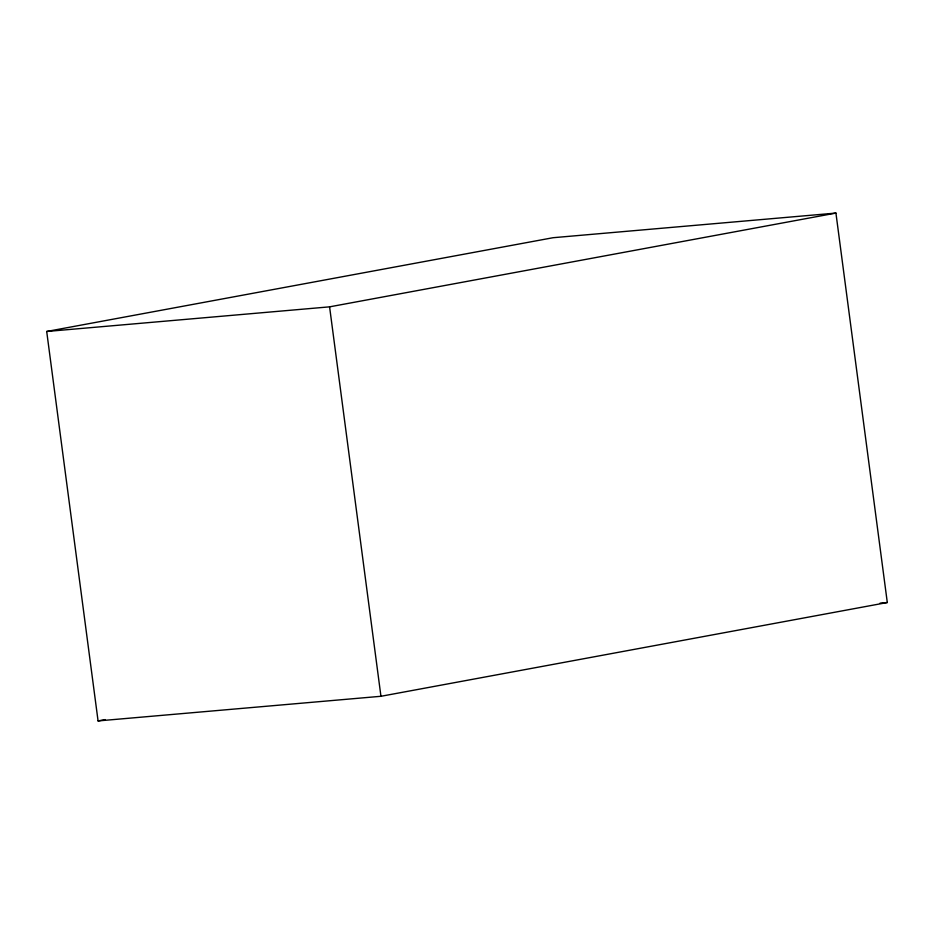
<?xml version="1.0" encoding="UTF-8"?>
<svg xmlns="http://www.w3.org/2000/svg" width="934" height="934" viewBox="0 0 934 934"><rect width="100%" height="100%" fill="white"/><g stroke="black" fill="none" stroke-linecap="round" stroke-linejoin="round"><path stroke-width="1.4" d="M46.7 331.477L553.056 237.715L835.93 213.08L887.3 602.523L380.944 696.285L98.07 720.92L46.7 331.477L329.585 306.842L835.93 213.08M98.07 720.92L105.238 719.6M880.05 603.154L887.3 602.523M329.585 306.842L380.944 696.285"/></g></svg>
